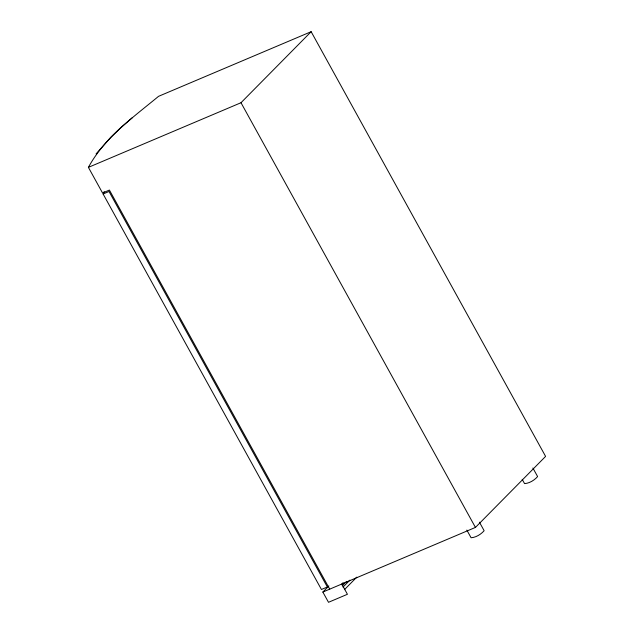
<?xml version="1.0" encoding="UTF-8"?>
<svg xmlns="http://www.w3.org/2000/svg" width="634" height="634" viewBox="0 0 634 634"><rect width="100%" height="100%" fill="white"/><g stroke="black" fill="none" stroke-linecap="round" stroke-linejoin="round"><path stroke-width="0.95" d="M329.712 589.144L109.405 190.065L102.542 192.974L88.403 167.36C104.499 137.665 133.045 117.409 158.555 96.328L311.151 31.7L545.597 456.393L475.445 527.425L322.849 592.053L328.507 602.3L347.432 594.28L341.774 584.041L343.168 582.63M88.403 167.36L240.999 102.724L311.151 31.7M322.849 592.053L328.856 585.974M342.209 585.824L346.33 581.655M343.01 587.1L349.881 580.15M344.428 589.668L356.791 577.146M132.387 117.615L120.492 127.862L110.839 137.198L96.099 153.872L96.907 153.531M103.112 193.996L109.024 191.492L327.35 586.989L321.438 589.493L103.112 193.996A303.258 53.185 -28.9 0 1 104.206 191.65M532.901 468.035L537.616 476.578C534.43 480.223 529.422 483.322 524.556 483.615L522.194 479.344M479.423 522.178L484.138 530.713C480.952 534.367 475.944 537.466 471.078 537.759L466.838 530.072M240.999 102.724L475.445 527.425"/></g></svg>
